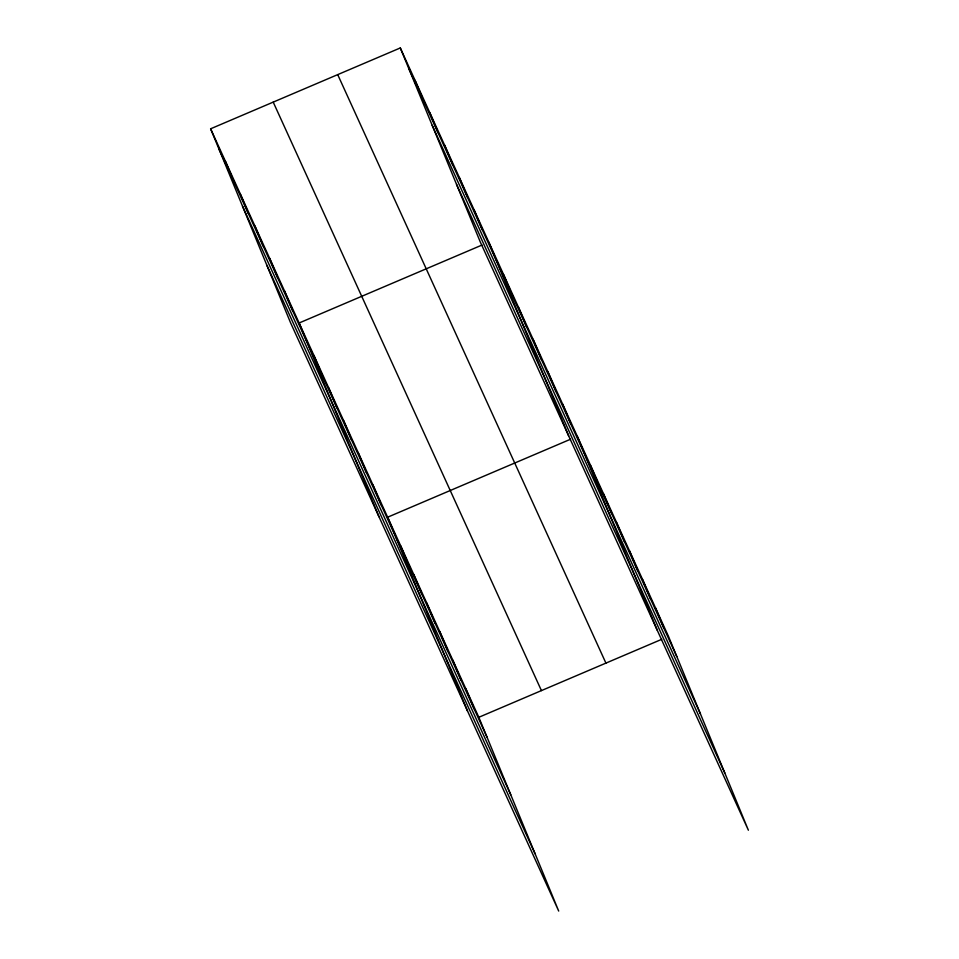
<?xml version="1.0" encoding="UTF-8"?>
<svg xmlns="http://www.w3.org/2000/svg" width="959" height="959" viewBox="0 0 959 959"><rect width="100%" height="100%" fill="white"/><g stroke="black" fill="none" stroke-linecap="round" stroke-linejoin="round"><path stroke-width="1.44" d="M210.62 128.794L478.829 717.284L558.701 911.05L290.481 322.572L210.62 128.794L400.299 47.95L668.519 636.428L748.38 830.206L480.171 241.716L400.299 47.95M482.005 245.048L299.124 322.991L378.997 516.769M570.521 439.246L387.64 517.201L467.501 710.967M478.829 717.284L661.71 639.329M408.594 68.065L676.802 656.555M432.209 125.377L700.43 713.856M456.544 184.416L724.764 772.894M337.712 74.634L605.92 663.113M273.219 102.122L541.427 690.6M218.916 148.909L487.124 737.399M242.531 206.221L510.739 794.699M266.866 265.259L535.074 853.75M655.488 607.85L663.784 627.965M642.458 579.272L650.753 599.387M629.428 550.682L637.723 570.797M616.409 522.104L624.693 542.219M603.379 493.513L611.674 513.628M590.348 464.935L598.644 485.05M577.318 436.345L657.191 630.123M562.573 403.979L570.857 424.094M547.817 371.613L556.112 391.728M533.072 339.246L541.356 359.361M518.316 306.88L526.611 326.995M503.559 274.514L511.854 294.629M488.814 242.148L568.675 435.913M474.058 209.781L482.353 229.896M459.313 177.415L467.596 197.53M444.556 145.049L452.852 165.164M429.8 112.683L438.095 132.798M415.055 80.316L423.351 100.431M465.81 688.694L474.094 708.809M452.78 660.116L461.063 680.231M439.749 631.525L448.045 651.652M426.719 602.947L435.014 623.062M413.701 574.369L421.984 594.484M400.67 545.779L408.954 565.894M372.883 484.834L381.179 504.949M358.139 452.468L366.422 472.583M343.382 420.102L351.677 440.217M328.637 387.736L336.921 407.851M313.881 355.357L322.176 375.484M284.379 290.625L292.675 310.752M269.623 258.259L277.918 278.386M254.878 225.892L263.162 246.019M240.122 193.526L248.417 213.641M225.377 161.16L233.66 181.275"/></g></svg>
